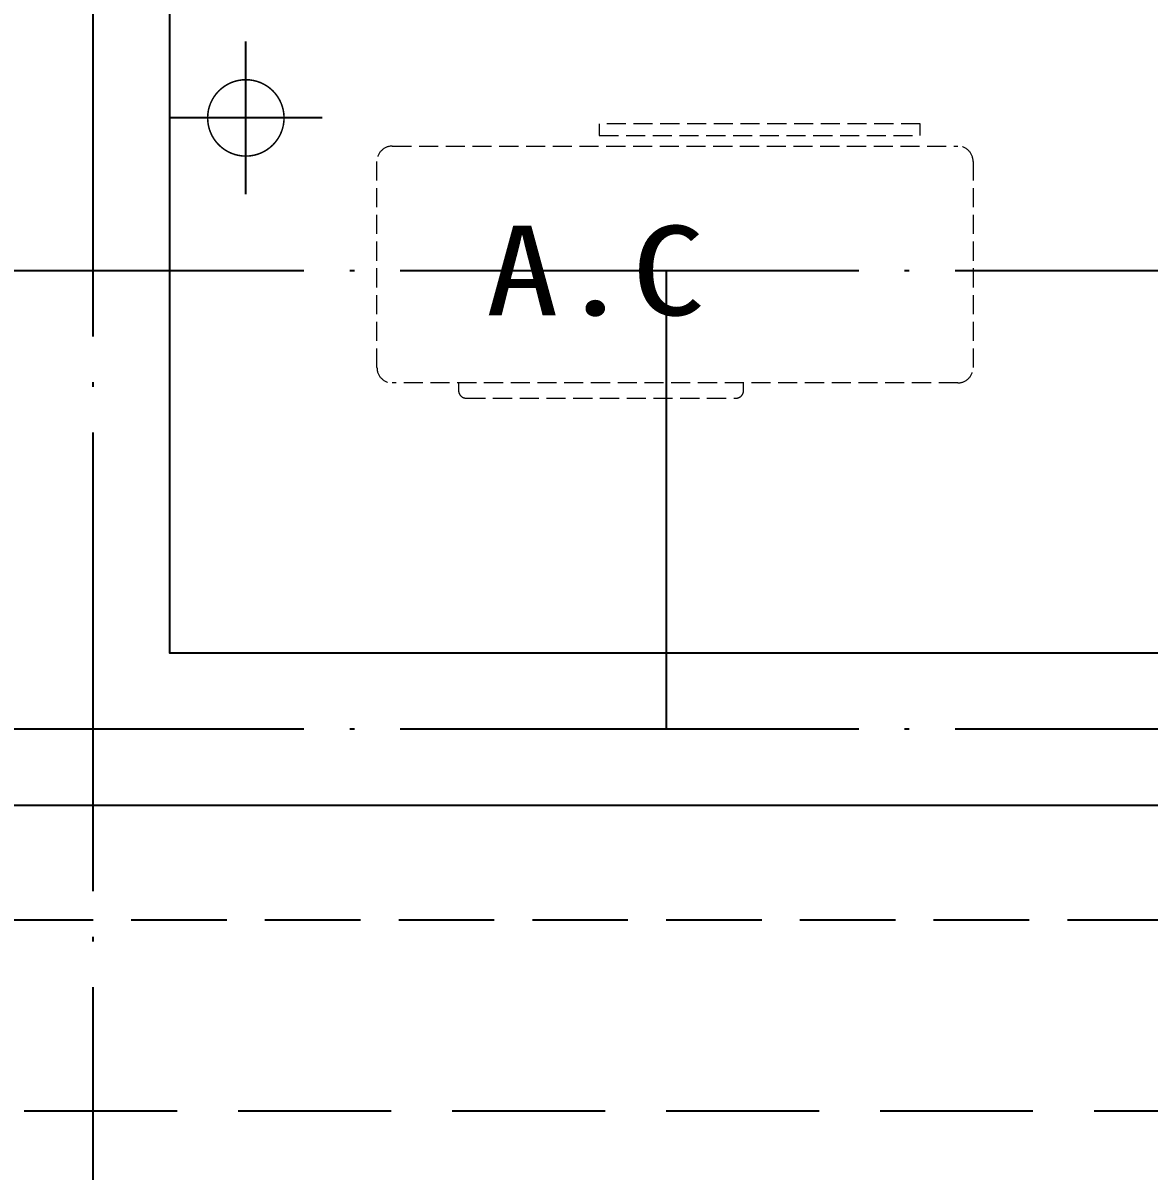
# Model space of a CAD drawing. Extents: x 27938 to 1507990, y 110129 to 923079.
# Drawn here: x 862125 to 863598, y 208829 to 210331 of the extents above; entities that cross this region are included whole.
import ezdxf

# ---------------------------------------------------------------- set-up
doc = ezdxf.new("R2010")
doc.units = 0
doc.header["$LTSCALE"] = 1000
doc.header["$MEASUREMENT"] = 0
for name, pattern in [('#P_--_20B1_001_t3$0$DASH', [0.35, 0.25, -0.1]), ('__DASH', [0.35, 0.25, -0.1]), ('DASH', [0.35, 0.25, -0.1]), ('DOTE', [2.42, 2, -0.2, 0.02, -0.2])]:
    doc.linetypes.add(name, pattern=pattern)
for name, color, linetype in [('----建筑底图', 8, 'Continuous'), ('DOTE', 1, 'Continuous'), ('ROOF', 4, 'Continuous'), ('机电标识类', 1, 'Continuous'), ('看线', 251, 'Continuous')]:
    doc.layers.add(name, color=color, linetype=linetype)
doc.layers.add('平面-空调预留孔', color=173, linetype='Continuous', lineweight=15)
doc.layers.add('空调', color=76, linetype='Continuous', lineweight=13)
doc.styles.add('黑体', font='simhei.ttf')

# ---------------------------------------------------------------- blocks, each defined once
blk = doc.blocks.new('gsergvr')
at = {"layer": '平面-空调预留孔', "linetype": 'DASH', "ltscale": 0.1}
for p, q in [((34075.4, 17176.2), (34075.4, 17166.2)), ((34448.2, 17166.2), (34448.2, 17176.2)), ((34085.4, 17156.2), (34438.2, 17156.2))]:
    blk.add_line(p, q, dxfattribs=at)
blk.add_lwpolyline([(34679.3, 17515.3), (34259.5, 17515.3), (34259.5, 17500.2), (34679.3, 17500.2)], close=True, dxfattribs=at)
blk.add_lwpolyline([(34728.6, 17176.2), (33988.6, 17176.2, -0.414214), (33968.6, 17196.2), (33968.6, 17466.2, -0.414214), (33988.6, 17486.2), (34728.6, 17486.2, -0.414214), (34748.6, 17466.2), (34748.6, 17196.2, -0.414214)], format="xyb", close=True, dxfattribs=at)
for centre, start, end in [((34085.4, 17166.2), 180, 270), ((34438.2, 17166.2), 270, 0)]:
    blk.add_arc(centre, 10, start, end, dxfattribs=at)
at = {"layer": '平面-空调预留孔', "color": 251, "linetype": 'DASH', "ltscale": 0.1, "true_color": 0x636466, "style": '黑体', "width": 1.2}
blk.add_text('A.C', height=117.05, dxfattribs=at).set_placement((34110.9, 17264.8))
blk = doc.blocks.new('rtyryrtyeeretee')
at = {"layer": '平面-空调预留孔'}
blk.add_blockref('gsergvr', (635673.5, 326705.8), dxfattribs=at)
blk = doc.blocks.new('GGDGDGDG')
at = {"layer": '机电标识类', "color": 250, "linetype": 'DASH', "ltscale": 400}
for p, q in [((704092.5, 766289.8), (704092.5, 766489.8)), ((704192.5, 766389.8), (703992.5, 766389.8))]:
    blk.add_line(p, q, dxfattribs=at)
at = {"layer": '空调', "color": 1, "linetype": 'DASH', "const_width": 2}
blk.add_lwpolyline([(704042.5, 766389.8, 0.999999), (704142.5, 766389.8, 0.999999), (704042.5, 766389.8)], format="xyb", dxfattribs=at)
blk = doc.blocks.new('A$C7FBD0C6F')
at = {"layer": 'DOTE', "color": 169, "linetype": 'DOTE', "ltscale": 0.3}
for p, q in [((48602.7, -20099.8), (48602.4, -31199.8)), ((66302.5, -28599.8), (12302.5, -28599.8)), ((49352.5, -28599.8), (49352.5, -29199.8)), ((66302.5, -29199.8), (12302.5, -29199.8))]:
    blk.add_line(p, q, dxfattribs=at)
at = {"layer": 'ROOF', "color": 8, "ltscale": 0.8}
for points in [[(53902.5, -18199.8), (53902.5, -16749.8), (49702.5, -16749.8), (49702.5, -18199.8), (50502.5, -18199.8), (50502.5, -20799.5), (48502.7, -20799.5), (48502.7, -20199.8), (44102.5, -20199.8), (44102.5, -22999.8), (42252.5, -22999.8), (42252.5, -27299.7), (48702.5, -27299.9), (48702.5, -29099.8), (54902.4, -29099.8), (54902.4, -27299.9), (60702.5, -27299.7), (60702.5, -22999.8), (59502.5, -22999.8), (59502.5, -20199.8), (57902.5, -20199.8), (57902.5, -22999.8), (53152.5, -22999.8)], [(60902.5, -29299.8), (41852.5, -29299.8), (41852.5, -27299.8), (41552.5, -27299.8)]]:
    blk.add_lwpolyline(points, dxfattribs=at)
at = {"layer": 'ROOF', "color": 8, "linetype": '__DASH', "ltscale": 0.8}
blk.add_lwpolyline([(59702.5, -22399.8), (62152.5, -22399.8), (62152.5, -29699.8), (41452.5, -29699.8), (41452.5, -28499.8), (39302.5, -28499.8)], dxfattribs=at)
at = {"layer": '看线', "color": 8, "linetype": '#P_--_20B1_001_t3$0$DASH', "ltscale": 0.5}
blk.add_lwpolyline([(60902.5, -27149.8), (61902.5, -27149.8), (61902.5, -29449.8), (41702.5, -29449.8), (41702.5, -28249.8), (39302.5, -28249.8)], dxfattribs=at)
at = {"color": 8}
for name, p in [('GGDGDGDG', (-655290, -794789.6)), ('rtyryrtyeeretee', (-620668, -372628.7))]:
    blk.add_blockref(name, p, dxfattribs=at)

msp = doc.modelspace()

# ---------------------------------------------------------------- block references
at = {"layer": '----建筑底图', "ltscale": 0.5}
msp.add_blockref('A$C7FBD0C6F', (813614.1, 238606.8), dxfattribs=at)

doc.saveas('drawing.dxf')
